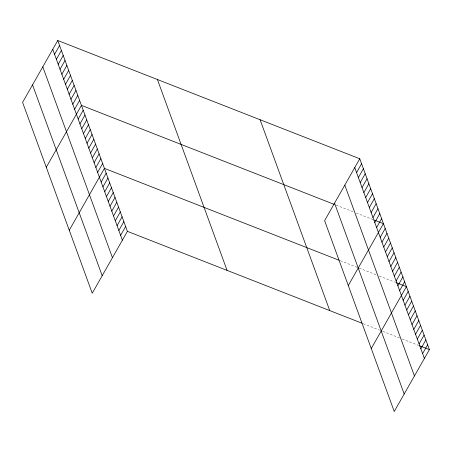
<?xml version="1.0" encoding="UTF-8"?>
<svg xmlns="http://www.w3.org/2000/svg" width="452" height="452" viewBox="0 0 452 452"><rect width="100%" height="100%" fill="white"/><g stroke="black" fill="none" stroke-linecap="round" stroke-linejoin="round"><path stroke-width="0.34" stroke-dasharray="2.26 1.69" d="M336.198 205.151L353.023 211.745M356.261 213.011L373.086 219.599M340.412 260.781L358.532 267.878M359.176 268.132L376.652 274.974M379.239 275.991L395.415 282.325M363.391 323.762L379.567 330.101M382.804 331.367L400.924 338.463M402.218 338.972L418.399 345.305"/><path stroke-width="0.68" d="M57.76 40.494L22.6 102.384L92.236 293.235L127.396 231.345L57.76 40.494L359.764 158.765L429.4 349.616L394.24 411.506L324.604 220.655L359.764 158.765M54.562 54.319L59.579 45.488M56.387 59.308L61.404 50.477M58.206 64.303L63.223 55.472M60.026 69.292L65.043 60.461M61.851 74.286L66.868 65.45M63.67 79.275L68.687 70.444M65.489 84.27L70.506 75.433M67.314 89.259L72.331 80.428M69.133 94.248L74.151 85.417M70.953 99.242L75.97 90.411M72.778 104.231L77.795 95.4M74.597 109.226L79.614 100.395M46.279 167.274L81.433 105.384L334.254 204.394M78.185 119.062L83.202 110.226M79.953 123.904L84.97 115.074M81.722 128.752L86.739 119.916M83.49 133.594L88.507 124.763M85.258 138.436L90.276 129.605M87.027 143.284L92.044 134.453M88.795 148.126L93.813 139.295M90.558 152.974L95.575 144.143M92.327 157.816L97.344 148.985M94.095 162.663L99.112 153.827M95.864 167.506L100.881 158.675M97.632 172.353L102.649 163.517M69.258 230.254L104.418 168.364L339.119 260.279M101.169 182.043L106.186 173.206M102.937 186.885L107.955 178.054M104.7 191.727L109.723 182.896M106.469 196.575L111.486 187.744M108.237 201.417L113.254 192.586M110.005 206.265L115.023 197.434M111.774 211.107L116.791 202.276M113.542 215.954L118.56 207.118M115.311 220.796L120.328 211.965M117.079 225.644L122.096 216.807M118.842 230.486L123.865 221.655M120.611 235.334L125.628 226.497M356.566 172.591L361.583 163.76M358.385 177.579L363.402 168.749M360.21 182.574L365.227 173.737M362.029 187.563L367.047 178.732M363.849 192.558L368.866 183.721M365.674 197.547L370.691 188.716M367.493 202.536L372.51 193.705M369.312 207.53L374.329 198.699M371.137 212.519L376.154 203.688M372.957 217.514L377.974 208.677M374.776 222.503L379.793 213.672M376.601 227.497L381.618 218.661M348.277 285.545L383.437 223.655L374.38 220.107M380.188 237.328L385.206 228.497M381.957 242.176L386.974 233.345M383.725 247.018L388.743 238.187M385.494 251.866L390.511 243.035M387.262 256.708L392.279 247.877M389.025 261.555L394.042 252.724M390.794 266.397L395.811 257.567M392.562 271.245L397.579 262.409M394.33 276.087L399.348 267.256M396.099 280.935L401.116 272.098M397.867 285.777L402.885 276.946M399.636 290.619L404.653 281.788M371.261 348.526L406.421 286.636L396.065 282.579M403.167 300.309L408.184 291.478M404.935 305.156L409.953 296.326M406.704 309.999L411.721 301.168M408.472 314.846L413.49 306.015M410.241 319.688L415.258 310.857M412.009 324.536L417.026 315.699M413.778 329.378L418.795 320.547M415.546 334.226L420.563 325.389M417.309 339.068L422.326 330.237M419.077 343.91L424.095 335.079M420.846 348.758L425.863 339.927M422.614 353.6L427.632 344.769M127.396 231.345L362.097 323.259M419.044 345.56L429.4 349.616M354.747 167.596L424.383 358.447M344.797 185.105L414.433 375.957M334.548 203.146L404.19 393.997M260.098 119.735L329.74 310.586M157.42 79.524L227.057 270.375M52.743 49.324L122.379 240.176M42.793 66.834L112.435 257.685M32.544 84.874L102.186 275.726"/></g></svg>
